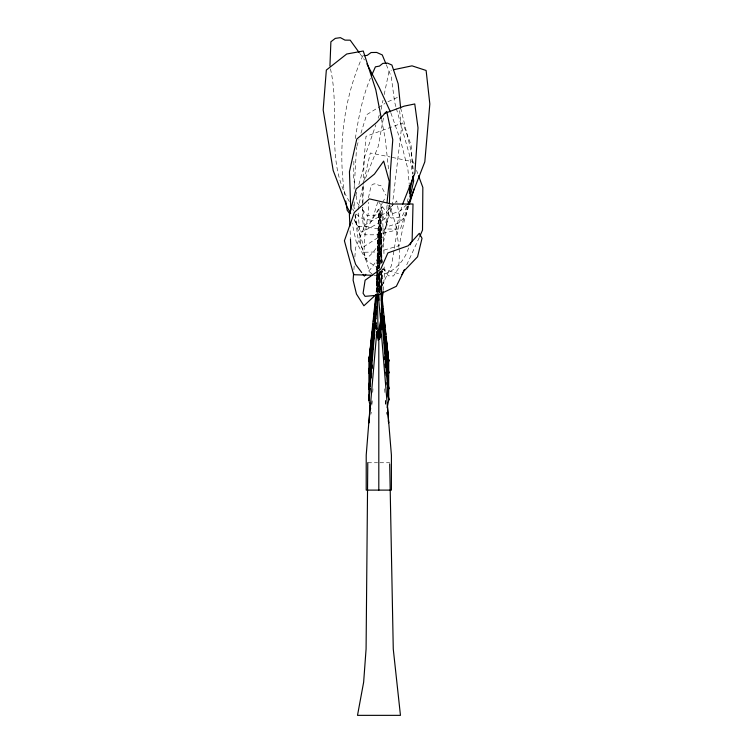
<?xml version="1.0" encoding="UTF-8"?>
<svg xmlns="http://www.w3.org/2000/svg" width="753" height="753" viewBox="0 0 753 753"><rect width="100%" height="100%" fill="white"/><g stroke="black" fill="none" stroke-linecap="round" stroke-linejoin="round"><path stroke-width="0.56" stroke-dasharray="3.77 2.82" d="M376.669 291.957L376.914 271.72M378.411 292.06L378.467 272.915M379.531 293.294L379.597 272.031M379.587 267.852L379.691 211.706L380.303 211.386L381.978 262.439M379.587 292.729L379.606 284.521M376.688 291.627L377.319 271.296M378.486 268.51L379.088 264.519L379.296 267.88M380.265 293.115L379.691 285.142L379.079 291.599L378.938 273.339M376.698 271.569L377.046 292.07M376.698 270.431L378.1 228.291L378.684 229.439L379.004 269.066M377.234 271.108L378.326 291.392M377.234 269.96L378.768 213.739L379.343 214.53L379.644 266.901M378.872 292.277L378.543 274.911L379.164 272.906L380.35 292.286M379.23 268.256L380.99 207L382.195 207L384.039 255.465M353.863 161.255L353.684 178.235L354.992 187.544M377.197 271.504L377.432 292.305M377.093 270.515L379.088 213.701L379.691 214.445L380.303 213.711L381.978 262.251M377.262 271.777L377.187 292.352M377.112 291.788L377.884 270.167M362.777 207.282L362.438 218.756L364.744 234.795L377.253 234.823L395.589 230.23L402.121 205.39M362.908 202.689L363.417 185.473M389.367 204.938C387.682 225.486 382.703 245.836 365.732 259.154L356.244 242.024L352.075 222.879M376.961 270.562L378.006 242.24L378.59 243.661L378.872 267.795M386.92 205.644C386.92 228.865 384.745 255.352 367.285 272.548M377.281 256.679L379.088 211.377L379.691 211.706M377.281 265.668L379.088 225.533L379.691 226.559L380.303 225.533L381.79 262.223M362.24 204.101L363.078 185.596M363.134 184.438L364.339 157.848L375.869 124.857M377.281 270.638L379.088 234.287L379.691 235.623L380.303 234.287L381.592 262.816M377.366 270.176L378.006 256.66L378.59 258.43L378.74 268.407M376.971 291.26L377.959 272.906L378.543 274.911M377.95 269.009L379.088 248.914L379.691 250.485L380.303 248.914L381.112 264.378M376.142 292.409L377.281 273.461M371.794 404.013L372.001 400.511M354.098 189.088L356.564 147.343M377.582 268.99L377.884 264.519L378.486 266.308M383.296 290.413L384.303 275.306L384.162 264.802M381.338 291.562L382.195 268.812M371.813 405.152L372.142 400.474M372.716 392.294L372.97 388.783M381.338 292.136L381.451 271.56M353.901 269.743L354.249 265.112M354.861 257.008L355.567 247.737L365.318 224.733L385.432 212.958L394.468 203.291M381.197 292.013L382.063 271.654M377.95 291.976L378.486 285.142L379.088 287.1M381.056 291.985L382.138 278.525M381.658 292.305L382.072 271.551M355.35 138.514C358.428 118.117 362.297 97.269 370.41 78.208M389.047 205.673L388.115 215.829L380.416 222.229L361.468 232.206L354.098 219.292M381.922 292.352L381.922 270.647M383.409 118.07L378.241 146.374L364.791 179.929M357.939 209.626L363.078 184.89M381.103 109.42L383.004 100.3M384.19 94.596L389.169 70.65L391.447 70.17M368.462 197.757L371.154 185.483L373.695 183.948L376.396 183.77L378.524 185.21L380.933 185.643L386.016 195.347M408.041 206.106L405.735 216.412L397.998 223.321L387.908 226.437L378.947 208.383L368.019 226.738L358.39 226.314L353.769 219.678M370.843 414.31L371.323 412.173M407.232 202.322L408.54 196.58M364.038 180.381L370.307 152.991L390.035 156.935M355.736 195.714L356.997 191.234M358.88 184.523L363.285 168.841L365.977 136.349L402.686 122.937L411.063 144.821L413.077 173.745M356.903 146.261L358.917 139.738M360.932 133.215L366.645 114.72L377.262 108.168M408.738 206.171L404.361 220.29L399.269 245.629L377.761 251.944L363.737 252.255L357.901 237.619L354.992 214.906M377.733 202.237L372.001 220.365L362.767 218.85L354.569 213.033M407.74 206.162L400.408 229.1L378.768 228.968L364.923 226.747L362.645 207.489M378.175 118.259L379.333 114.955M378.59 258.43L379.211 256.66L380.02 266.797M362.842 55.713C343.208 99.358 337.504 149.273 344.978 196.458M378.59 243.661L379.211 242.24L380.623 264.774M419.308 237.468L405.989 266.449M380.689 271.165L378.458 276.087L373.629 275.127M408.568 247.935C404.041 262.741 391.419 275.193 375.361 275.372M406.996 206.529L401.923 216.845L391.136 218.059L378.759 202.058M379.305 291.562L391.532 265.348L395.993 238.202L400.078 220.149L397.518 205.418M382.298 203.056L375.851 215.029L367.088 215.565L359.972 206.35M382.835 202.058L384.454 199.065M378.684 229.439L379.305 228.291L381.187 263.672M379.343 214.53L379.973 213.739L382.091 263.032M395.221 202.491L396.727 200.882L397.32 204.279M406.714 204.609L400.521 210.765L392.52 213.711L387.682 204.92M378.232 107.575L384.99 103.406M387.955 101.74L398.337 96.986M367.784 462.747L377.601 462.747M379.86 462.747L389.678 462.747M392.247 157.396L413.406 161.895L414.188 164.022M382.157 269.15L401.98 274.534M378.853 268.247L367.257 261.187L360.527 243.944L358.033 210.774M372.048 273.894L369.685 272.04L363.981 253.921L364.405 239.36L368.471 211.405L368.462 202.312M359.256 205.437L357.12 202.67L355.811 193.361M359.736 53.359L364.499 59.958M383.126 268.181L388.313 275.814L393.508 275.984L398.723 268.049L399.495 253.121L399.071 248.631M390.882 112.941L400.671 140.736L407.9 169.256L409.227 184.287M349.373 201.578C324.534 161.086 340.893 112.122 330.294 68.222M352.677 208.863L353.618 210.944M386.298 64.683L391.24 76.618L394.591 101.89L396.078 107.35M416.55 170.404L417.727 173.604M389.894 205.625L395.852 225.156L398.958 247.502M396.37 108.451L409.218 154.007L412.578 174.188M400.634 107.952L410.95 150.327L413.181 168.973M386.298 412.173L386.778 414.31M381.536 119.501L385.291 138.91L388.755 171.355M353.684 204.684L354.409 210.369M354.117 201.795L354.87 208.685M355.491 214.426L356.743 225.9L364 246.589L379.568 236.574L384.971 229.185L392.134 207.019L401.396 128.857L399.645 110.644M379.164 272.906L380.896 291.26M376.98 278.516L378.015 291.985M384.651 388.783L384.981 393.461M385.48 400.474L385.884 406.328M380.369 271.296L381.526 291.675M376.98 278.591L377.912 292.286M379.568 272.351L380.604 291.307M380.952 270.553L381.724 291.957M385.621 400.511L385.894 405.18M381.442 271.334L382.044 291.797M350.098 230.738L350.409 237.703M378.806 272.84L379.032 291.242M379.013 270.233L379.136 290.121M379.672 271.588L379.757 292.446M381.592 207.103L381.705 262.637M381.715 270.732L381.762 291.788"/><path stroke-width="1.13" d="M376.698 300.146L376.811 294.545M378.928 339.217L378.947 332.544M376.66 299.703L376.679 295.082M367.784 462.747L366.08 649.03L363.643 682.19L357.506 715.35L400.455 715.35L393.264 649.03L389.696 463.914M375.973 299.261L376.058 294.668M389.405 203.799L390.374 171.731L392.774 139.681L386.703 111.397L376.688 122.419L356.781 139.041L349.439 171.74L350.804 210.209M329.936 65.982L330.887 41.782L335.292 38.384L340.403 37.65L344.968 40.125L350.192 40.173L359.049 52.418M381.394 308.862L381.507 306.735L388.708 373.13L388.247 369.685M383.221 291.571L382.129 299.139M370.184 405.425L366.212 455.141L366.212 490.109L391.409 490.109L391.409 455.141L381.507 334.831L380.547 330.322L382.402 325.635L380.82 320.947L382.411 315.432L381.338 309.925M353.637 273.226L353.11 280.172L356.461 294.037L363.906 305.774L375.888 294.724M376.547 294.094L375.483 321.484L376.886 328.807M381.366 300.946L381.752 293.068M369.394 394.252L368.914 400.078L370.664 408.87M376.829 331.452L368.914 422.894L369.394 420.748M376.171 322.821L375.22 325.635L368.914 400.078L368.914 361.12L375.446 298.546L376.886 297.68M376.067 311.027L368.914 389.028L369.299 385.536M369.328 384.369L368.914 389.028L371.624 359.943M371.841 357.619L372.377 351.802M372.603 349.477L373.14 343.66M373.469 340.168L373.902 335.518M374.222 332.026L374.655 327.376M375.098 322.717L375.418 319.234M375.634 316.9L376.18 311.083M381.394 305.313L381.564 292.832M370.071 388.444L368.914 400.078L369.384 395.466M370.307 386.11L370.532 383.785M371.116 377.968L371.577 373.309M372.038 368.659L372.387 365.167M376.105 327.931L376.331 325.607M378.364 339.434L380.623 320.627L378.091 292.955M369.384 368.452L368.914 373.13L369.375 369.685M387.051 202.246L389.263 181.36L383.672 161.104L374.457 174.065L356.15 188.899L349.392 214.473L349.9 226.088M376.114 306.735L368.914 373.13L373.836 330.219M379.183 329.014L379.418 331.282L381.818 309.436L381.074 293.444M379.653 339.217L381.385 325.691M372.311 330.925L368.914 361.12L370.175 351.83M372.556 328.581L373.102 323.959M373.337 321.606L373.883 316.994M374.119 314.632L374.674 310.02M375.032 306.499L375.427 303.007M374.1 327.903L374.627 323.263M374.9 320.938L375.427 316.298M375.7 313.982L376.095 310.5M370.034 351.915L368.914 361.12L370.081 351.83M370.316 349.608L370.881 345.006M371.163 342.7L371.587 339.245M372.01 335.8L372.424 332.346M372.848 328.892L373.13 326.586M370.382 349.505L370.815 346.022M371.257 342.54L371.549 340.215M372.142 335.574L372.434 333.25M370.495 349.505L370.824 347.161M387.174 407.778L388.708 400.078L388.708 361.12L382.176 298.546M408.295 204.957L409.067 201.522M410.103 196.938L413.698 180.908L412.945 176.428M409.321 193.135L413.218 175.929M409.416 203.997L414.131 188.796M408.437 203.978L424.805 161.857L429.831 103.999L426.123 70.471L411.995 65.84L393.734 69.69M402.554 204.327L414.875 173.275L418.009 127.841L414.762 103.961L404.163 106.145L384.237 113.543M419.769 236.414L422.508 230.107L422.838 187.441L418.517 175.731M371.775 75.112L375.408 66.838L379.427 66.113L382.806 63.393L387.39 63.092L391.899 65.022L398.168 83.799L400.634 107.952M410.093 244.819L412.126 240.678L413.011 204.007L391.428 204.007L369.375 198.867L354.334 212.45L344.403 240.772L353.656 274.713L371.935 275.269M408.013 204.468L410.554 199.31L409.331 185.436M401.98 274.534L404.483 269.48M381.451 329.71L380.623 321.635L381.517 319.865M378.806 490.109L378.806 339.33L381.507 334.831M365.826 274.327L364.377 276.106L363.031 274.308M377.611 295.223L396.36 286.3L403.815 271.221L417.567 256.764L422.028 238.287L419.299 233.317L408.192 245.779L387.88 252.923L380.802 269L365.111 280.22L363.078 293.256L365.054 296.353L376.462 295.327M363.906 55.637L367.116 55.421L371.069 52.531L376.669 52.437L382.26 54.931L385.847 63.6M375.446 298.546L376.491 299.779M361.694 272.511L355.651 264.425L350.917 249.318L350.456 238.87M349.806 213.984L347.161 210.191L345.702 201.032M376.114 334.831L378.806 339.33M350.7 213.325L347.293 207.367L333.174 170.46L323.169 109.9L326.341 70.067L346.691 54.018L363.257 51.006L375.803 89.814L381.319 118.353M366.937 63.901L379.258 87.602L390.402 111.886M380.623 321.635L381.451 323.658M375.22 325.635L376.698 329.381M375.21 315.432L376.161 318.745M388.228 420.748L388.708 422.894L387.428 405.425M385.865 340.215L386.157 342.511M386.656 346.022L387.117 349.486M387.447 351.83L388.708 361.12L385.978 336.713M380.66 313.389L381.442 319.131M385.922 339.057L386.364 342.54M386.656 344.865L388.708 361.12L385.96 336.732M377.366 332.468L377.921 336.986M384.35 325.437L384.632 327.743M385.188 332.346L385.47 334.643M385.894 338.097L387.164 348.46M387.447 350.757L388.708 361.12M381.394 309.342L382.59 319.78M382.853 322.096L383.39 326.736M383.654 329.061L384.19 333.701M384.454 336.017L388.708 373.13L388.115 367.285M382.166 303.054L382.562 306.537M382.948 310.02L383.211 312.344M383.606 315.827L384.124 320.477L383.635 315.789M384.388 322.802L384.915 327.442L384.416 322.764M382.195 303.007L382.59 306.499M382.844 308.824L383.239 312.307M380.886 318.058L381.404 322.708M381.79 326.2L382.044 328.524M388.2 384.369L388.708 389.028L382.411 315.432M376.651 296.4L376.895 298.659M388.115 394.308L388.708 400.078L388.134 393.085M380.82 320.947L381.639 329.089M384.416 357.026L384.651 359.35M385.112 364L385.461 367.492M385.922 372.151L386.27 375.643M386.967 382.618L387.202 384.952M387.437 387.277L388.708 400.078L382.402 325.635M377.291 330.896L377.611 334.106M381.442 311.083L382.42 321.559M382.853 326.209L383.183 329.701M383.616 334.351L384.049 339.01M384.369 342.493L384.915 348.31M385.131 350.634L385.668 356.451M385.894 358.776L388.708 389.028L388.19 383.211M377.309 294.009L378.251 340.516M378.91 294.545L379.004 300.221M379.361 326.67L379.418 331.282M381.762 292.964L381.771 298.837M376.114 297.247L375.851 299.572L376.98 297.247L376.114 297.247M385.696 334.407L385.178 329.767L385.715 334.388"/></g></svg>
